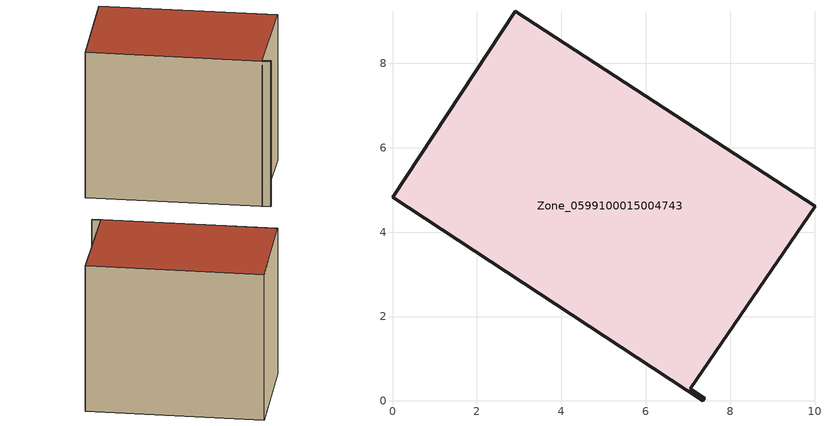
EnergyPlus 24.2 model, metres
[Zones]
Zone_0599100015004743
 floor ground (C_G): 0,4.82 2.91,9.24 10.01,4.62 7.05,0.29 7.4,0.07 7.35,0 z0.82
 wall outside (C_F): 2.91,9.24 0,4.82 7.35,0 7.4,0.07 7.05,0.29 10.01,4.62 2.91,9.24 z0.82:8.34
 roof outside (C_R): 0,4.82 7.35,0 7.4,0.07 7.05,0.29 10.01,4.62 2.91,9.24 z8.34
[BUILDING]
Pand.0599100015004743: North Axis=0; Terrain=City; Loads Convergence Tolerance Value=0.04; Temperature Convergence Tolerance Value=0.4; Solar Distribution=FullExterior; Maximum Number of Warmup Days=25; Minimum Number of Warmup Days=1
[Site:Location]
Rotterdam.The.Hague.AP_ZH_NLD Design_Conditions: Latitude=51.96; Longitude=4.45; Time Zone=1; Elevation=-4.5
[SITE:GROUNDTEMPERATURE:BUILDINGSURFACE]
18, 18, 18, 18, 18, 18, 18, 18, 18, 18, 18, 18
[MATERIAL] Thermal Absorptance=0.9; Solar Absorptance=0.7; Visible Absorptance=0.7
Name | Roughness | Thickness | Conductivity | Density | Specific Heat
G.TI.1975-1991 | MediumSmooth | 0.15 | 0.288461 | 540 | 1210
F.TI.1975-1991 | Rough | 0.3 | 0.230769 | 1920 | 840
R.TI.1975-1991 | MediumRough | 0.2 | 0.153846 | 1500 | 1000
[CONSTRUCTION]
C_G: G.TI.1975-1991
C_F: F.TI.1975-1991
C_R: R.TI.1975-1991
[ZONE]
Zone_0599100015004743: Type=1; Multiplier=1; Ceiling Height=Autocalculate; Volume=Autocalculate; Floor Area=autocalculate; Part of Total Floor Area=Yes
[ZONEINFILTRATION:DESIGNFLOWRATE]
Infil_Zone_0599100015004743: Zone or ZoneList or Space or SpaceList=Zone_0599100015004743; Schedule=AlwaysOn; Design Flow Rate Calculation Method=Flow/Area; Flow Rate per Floor Area=0.003; Constant Term Coefficient=1; Temperature Term Coefficient=0; Velocity Term Coefficient=0; Velocity Squared Term Coefficient=0
[HVACTEMPLATE:ZONE:IDEALLOADSAIRSYSTEM]
Zone_0599100015004743: Maximum Heating Supply Air Temperature=50; Minimum Cooling Supply Air Temperature=13; Maximum Heating Supply Air Humidity Ratio=0.0156; Minimum Cooling Supply Air Humidity Ratio=0.0077; Heating Limit=NoLimit; Cooling Limit=NoLimit; Dehumidification Control Type=ConstantSensibleHeatRatio; Cooling Sensible Heat Ratio=0.7; Dehumidification Setpoint=60; Humidification Control Type=None; Humidification Setpoint=30; Outdoor Air Method=None; Outdoor Air Flow Rate per Person=0.00944; Outdoor Air Flow Rate per Zone Floor Area=0; Outdoor Air Flow Rate per Zone=0; Demand Controlled Ventilation Type=None; Outdoor Air Economizer Type=NoEconomizer; Heat Recovery Type=None; Sensible Heat Recovery Effectiveness=0.7; Latent Heat Recovery Effectiveness=0.65
[ZONECONTROL:THERMOSTAT]
ThermostatControl_Zone_0599100015004743: Zone or ZoneList=Zone_0599100015004743; Control Type Schedule=DualSetpointControlType; Control 1=Thermostat_Zone_0599100015004743; Temperature Difference Between Cutout And Setpoint=0
[THERMOSTATSETPOINT:DUALSETPOINT]
Thermostat_Zone_0599100015004743: Heating Setpoint Temperature Schedule=HeatingSetpoint_Zone_0599100015004743; Cooling Setpoint Temperature Schedule=CoolingSetpoint_Zone_0599100015004743
[SCHEDULE:COMPACT]
HeatingSetpoint_Zone_0599100015004743: Through: 12/31, For: AllDays, Until: 24:00, 21
CoolingSetpoint_Zone_0599100015004743: Through: 12/31, For: AllDays, Until: 24:00, 24
DualSetpointControlType: Through: 12/31, For: AllDays, Until: 24:00, 4
AlwaysOn: Through: 12/31, For: AllDays, Until: 24:00, 1
